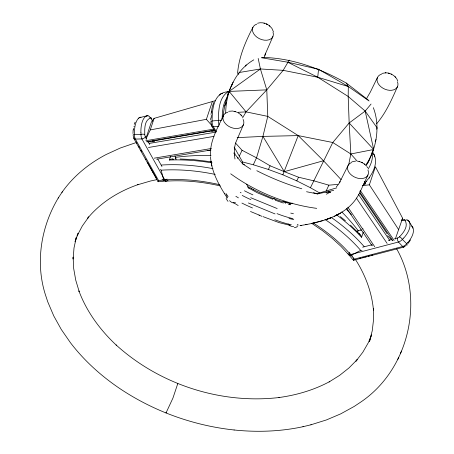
<?xml version="1.0" encoding="UTF-8"?>
<svg xmlns="http://www.w3.org/2000/svg" width="454" height="454" viewBox="0 0 454 454"><rect width="100%" height="100%" fill="white"/><g stroke="black" fill="none" stroke-linecap="round" stroke-linejoin="round"><path stroke-width="0.68" d="M222.159 119.26C222.261 111.746 222.806 103.637 227.289 97.309M261.981 57.442C291.956 57.811 320.445 68.633 346.334 83.082L348.314 86.538L348.184 96.452L349.171 122.972L350.823 153.974L348.638 165.063M210.735 120.015L210.781 118.119M132.994 133.51L133.158 129.833M211.167 117.989L211.343 115.327M229.406 91.878A5.522 2.139 75.5 0 0 228.277 91.589C218.635 97.758 218.499 110.878 218.425 121.122A5.522 2.656 80.2 0 0 219.237 125.208M225.7 112.978C225.859 92.355 235.444 70.387 253.803 59.843M366.145 165.733C376.355 148.503 380.622 126.814 373.341 107.672M376.576 129.197L377.166 127.932L365.175 111.065L348.184 96.452L317.732 77.237L318.549 69.263L287.74 62.198L261.379 57.726M211.008 114.459L212.222 107.059L213.715 102.519M237.567 73.508C238.832 57.034 245.404 41.83 252.906 27.342M211.712 112.189L211.802 111.582M222.914 117.121C224.378 104.965 227.482 93.013 233.157 82.129M158.088 181.611L158.52 180.448L135.36 139.077L141.909 138.93L164.887 180.028A3.592 1.629 87 0 0 166.817 180.811M367.587 163.332L372.235 152.64L372.677 150.62M234.156 147.062L242.538 161.964L253.292 164.774L256.527 157.833L262.923 136.404L267.769 116.383L266.782 89.864L260.414 68.968L258.19 58.453M166.096 412.459L166.016 412.953C187.791 421.67 210.73 427.469 234.054 429.978L234.19 429.995M235.422 143.447L234.326 149.003L234.434 147.993L234.304 153.583M264.217 57.607L265.618 53.203L264.83 55.433M146.438 136.847L151.551 121.558M145.961 139.015L150.251 129.923L154.116 118.363L215.207 100.72M170.556 156.341L169.325 160.029L172.48 159.933A174.319 121.314 24.4 0 1 212.097 162.901M175.17 159.076L175.584 157.362A171.294 127.404 12 0 1 211.025 155.591M211.723 125.4L206.394 119.328L212.438 101.259M234.338 155.228L234.633 154.337M237.635 158.378L237.992 157.311M398.743 229.786L369.363 184.818L375.407 166.749L402.607 218.221L395.292 239.082M357.502 232.352L358.041 230.853M363.274 232.215L361.583 237.289L359.534 235.104A174.319 119.913 13.2 0 0 336.522 214.782M235.518 143.124L243.384 124.844M78.139 233.362L75.075 241.761L76.368 237.09L74.019 247.89L73.128 259.03L73.122 257.123L73.69 268.547L75.722 280.09L79.195 291.65L78.928 290.946C86.708 311.83 100.249 330.115 116.428 345.278L116.111 344.972C159.751 384.544 220.848 404.401 279.409 397.494L278.915 397.545C296.615 395.122 313.998 390.048 329.757 381.542L329.127 381.922L339.586 375.396L348.939 367.967L357.111 359.704L355.959 361.191L362.837 352.213L368.387 342.566L371.508 334.904L369.494 341.465L372.24 330.779L373.534 319.718L373.37 308.402L373.455 310.082C371.832 292.024 365.198 274.687 355.448 259.484M310.865 424.808L326.409 419.939L340.676 413.883L354.148 406.472L360.584 402.193C409.122 369.562 425.324 299.214 396.433 248.406M134.231 124.345L134.571 123.431M265.323 54.043L272.899 36.581M236.937 112.371L246.068 111.877L267.769 116.383L298.221 135.598L282.848 174.796L268.388 169.45L253.292 164.774M78.099 233.322L77.106 235.853L82.282 226.041L88.797 216.87L87.724 218.181C100.799 202.353 118.812 191.327 138.056 184.608L137.579 184.784L150.535 181.004L156.942 179.619M134.725 123.04L135.11 122.177M401.535 220.61L402.607 218.221M397.817 359.324L398.765 357.213M400.553 353.218L401.501 351.107M397.494 86.652C391.706 99.636 385.979 112.876 376.599 123.76M367.984 174.915L360.056 192.019M227.698 94.557L229.162 91.413L260.414 68.968L283.171 70.33L317.732 77.237L348.314 86.538L369.085 100.97M238.35 74.399L239.23 72.504L260.414 68.968M224.719 105.918L226.427 102.258M245.58 66.119L246.17 64.86M239.406 155.966L242.056 150.285L235.547 143.084M268.388 169.45L270.096 165.789L256.527 157.833L242.056 150.285M336.766 187.843L319.565 192.916L310.423 187.735L296.808 180.874L298.511 177.213L313.663 180.788L328.861 185.17L338.656 184.318M310.423 187.735L332.782 142.511L349.171 122.972L365.175 111.065L371.06 104.051M326.216 190.85L328.861 185.17M375.174 141.37L376.026 139.543M372.235 152.64L373.699 149.497L365.175 111.065M223.391 115.605C217.568 128.204 209.793 140.888 210.48 155.319M377.501 77.413L370.345 92.054L366.48 98.7M347.985 165.676L339.586 182.48M359.369 193.347C348.36 215.372 322.346 222.159 299.958 225.604L301.507 225.343M177.531 383.897L177.815 383.494L172.94 398.073L166.016 412.953C150.013 406.495 134.651 398.453 120.287 388.879L120.168 388.8C101.361 376.145 84.268 360.782 70.472 342.753L61.262 329.428L53.782 315.956L47.778 301.899L45.366 294.595C35.083 262.202 41.149 226.064 58.68 197.325M289.204 60.121L283.171 70.33L266.782 89.864L246.068 111.877L242.538 117.938M354.143 259.41L353.745 259.989M368.132 169.087C371.168 164.138 373.364 158.145 372.064 152.294M339.371 182.849L340.063 181.685L338.661 183.932M365.521 165.494L369.295 159.672M61.909 192.445C73.168 176.328 88.814 163.582 106.168 154.508L120.423 147.97L135.445 142.811M369.238 178.116L369.584 177.593M58.163 198.103L62.414 191.679M231.449 85.789L232.686 84.058M337.867 185.045L336.34 186.878M151.977 121.025L154.116 118.363M366.503 181.799L366.787 181.447M407.737 242.561L406.705 243.724A2.786 0.936 44.6 0 1 406.534 245.234M364.732 183.898L365.039 183.547M214.169 130.985L214.748 130.343L152.317 141.143L152.794 141.126M403.623 238.044L402.358 239.394A4.903 2.639 -38.7 0 1 398.487 242.01L350.431 254.592A3.592 1.947 -41.6 0 1 348.11 253.559M394.413 238.838L397.415 238.044A2.508 1.283 -33.1 0 0 399.469 236.84C403.47 232.766 408.742 226.2 404.951 220.428A2.508 1.283 -33.1 0 0 403.39 220.179L401.591 220.65M158.253 181.708L158.401 181.566A3.575 1.538 78.6 0 0 158.565 181.373M168.048 180.346L167.327 180.845M139.492 117.654L147.227 115.759A4.903 1.703 78.7 0 1 147.998 115.952M329.865 192.224L326.403 194.238M214.878 130.349L213.647 131.036L212.387 130.718M356.855 231.483L358.257 230.757A171.294 128.805 24.4 0 0 341.754 211.904M334.439 216.286L340.625 213.028L335.602 215.678M146.432 116.111L147.232 115.77A2.798 2.537 77 0 1 150.217 118.068A2.508 1.078 78.8 0 1 151.347 118.891A2.752 1.668 -32.4 0 0 150.058 117.319M319.565 192.916L317.522 193.932L306.541 191.73M381.905 73.406L385.94 72.788L385.423 72.782C390.633 72.776 396.064 75.954 397.789 81.016M289.249 204.096L292.393 203.148M351.884 161.868L355.794 161.034M328.673 192.717L330.501 192.104M150.246 118.068C144.213 120.792 144.713 128.902 144.758 134.48A2.508 1.078 78.8 0 0 145.371 136.75L146.801 139.333M235.439 202.58L233.997 202.898A3.592 3.053 -21.8 0 1 233.101 202.87L231.387 202.206L229.52 200.668M257.497 23.256C261.725 21.849 266.532 23.25 269.841 26.088L269.364 25.679M228.01 91.748C213.442 92.514 212.086 109.891 212.109 120.98A5.482 2.645 80.1 0 0 213.374 126.814L216.422 131.705M341.136 179.676L323.498 160.75L284.312 171.652L270.096 165.789M322.913 220.57L311.637 223.453M313.498 192.649L317.522 193.932L333.713 190.351M371.503 255.284L372.632 254.983M388.403 240.427L391.41 239.633M406.722 243.73A4.88 2.633 -38.5 0 1 402.704 246.488L354.302 259.126L350.431 254.592A2.713 1.192 77.8 0 1 349.58 252.214M368.342 256.124L369.38 255.852M403.833 247.101L353.411 260.244M372.201 244.695L362.661 247.197M364.993 256.992L366.134 256.703M354.705 259.404L353.116 259.83A3.575 1.839 -32.8 0 1 353.093 259.45M228.691 111.309L232.561 111.014L236.386 111.962M362.74 257.56L363.858 257.282M234.054 429.978C256.998 432.367 280.345 431.584 302.926 426.72L303.198 426.652M302.926 426.72L311.155 424.74M360.641 258.054L359.318 258.343M237.164 137.636L262.923 136.404L298.221 135.598L332.782 142.511L350.823 153.974L373.699 149.497L349.171 122.972M150.251 129.923L206.394 119.328M211.57 131.427L212.954 131.166M330.563 192.127L325.944 192.751M360.652 230.104L361.435 229.985M145.802 140.717L214.135 129.061M146.46 141.779L214.793 130.128M149.213 143.436L216.093 132.091M148.447 147.493L213.936 136.387M154.292 158.168L211.422 148.481M156.641 159.206L211.014 149.979M305.48 224.662L307.012 224.401M362.706 185.601L369.363 184.818M218.516 126.257L213.374 126.819A2.752 1.464 -32.5 0 1 211.825 125.752M158.735 181.708L163.661 181.305M218.448 120.395L212.109 120.98A2.752 1.214 0.9 0 0 210.889 122.427M158.52 180.448L164.887 180.028A2.713 1.413 -31.9 0 0 167.032 179.069M165.052 181.225C183.598 179.875 202.297 181.793 220.394 185.941M293.664 226.45L291.417 226.33L289.817 225.655M266.782 89.864L229.162 91.413L246.068 111.877M147.147 141.869L154.74 141.699M172.361 159.048L173.065 159.104M141.915 138.901A4.903 2.213 84.3 0 1 140.995 134.356L134.458 134.316A2.786 0.817 -2.8 0 0 133.272 135.434M180.09 159.002L193.364 159.609L211.57 161.84M362.042 250.489L360.709 250.336L351.254 255.335A3.666 2.077 62.6 0 0 352.65 256.073M316.699 208.358C285.992 204.34 255.755 191.98 230.706 173.808M290.106 204.039L290.628 204.096M290.134 225.36L279.176 222.653L263.014 216.632M357.797 161.164L361.583 162.288L364.925 164.422L364.443 164.013M290.373 204.771L288.438 204.385M289.919 203.443C277.405 200.963 265.312 195.379 253.474 189.664M293.749 219.571L288.977 218.505M328.31 191.179L329.689 191.463M293.437 213.76L290.736 213.085M285.146 203.063L285.708 203.205M264.659 23.262L264.007 23.086M359.114 161.431L359.744 161.601M301.796 188.79C286.309 184.137 271.214 178.059 256.805 170.71M283.404 203.046L275.283 200.254M275.039 213.919L248.378 202.972M277.184 208.556L250.71 197.706M298.511 177.213L284.312 171.652L262.923 136.404M272.928 199.34L257.367 192.791L247.895 187.587M259.614 215.264L250.494 211.502M282.848 174.796L296.808 180.874M391.689 74.314L391.098 74.025M267.094 24.244L266.504 23.954L267.156 24.272M287.74 62.198L317.732 77.237M244.507 164.802L242.629 163.837L233.861 152.953L235.024 153.73M238.185 205.543L233.208 202.439M251.244 188.393L253.593 189.732M318.549 69.263L348.314 86.538M240.262 192.365L241.08 192.842M238.429 197.87L235.864 196.287M238.225 112.853L240.455 114.442L242.357 116.559M359.358 233.969L359.948 234.429M249.354 187.173L251.403 188.478M312.142 223.606L322.686 230.797L332.436 238.515L341.039 246.431L348.967 255.017M250.824 169.228L242.629 163.837L242.538 161.964M247.714 186.73L248.582 187.383M346.334 83.082L368.217 99.982M340.369 216.62L345.375 220.695M364.551 164.11L365.05 164.513M160.33 169.541L161.136 170.137L163.678 179.954A160.177 110.316 25.7 0 1 219.327 184.613M269.472 25.776L271.872 28.296L273.399 31.712M350.426 225.127L359.409 233.867M387.472 235.711L392.301 240.416M402.363 239.394L406.705 243.724M298.221 135.598L323.498 160.75M395.025 76.675L395.582 77.259M240.915 114.868L241.471 115.452M402.698 246.511L398.476 242.033A2.752 1.152 71.6 0 1 397.398 238.015M350.823 153.974L357.23 161.193M349.762 255.908L352.684 259.461M364.256 181.339L365.192 182.497A2.752 1.305 39.7 0 1 364.42 184.245A2.758 1.47 -30.4 0 1 362.474 185.612M366.815 166.448L367.666 167.804M156.505 178.076L155.722 176.958M246.516 184.182L249.019 188.251M408.577 220.797L409.099 221.666M360.147 190.311L394.157 240.495M359.647 191.758L392.869 240.773M358.541 194.488L389.742 240.444M356.305 198.006L387.114 243.378M347.883 207.2L374.743 246.76M346.737 208.426L371.985 245.608M359.477 192.78L387.149 233.804M407.51 220.292A4.903 2.128 -33.3 0 1 408.606 220.775L412.782 227.482M226.291 196.457C218.561 184.438 211.303 171.249 210.531 156.67M211.899 126.371L215.304 131.83M155.347 176.373L147.312 162.112M288.5 224.083L289.175 225.071A3.592 2.889 72.1 0 0 289.817 225.661M158.077 181.748L133.924 138.635M153.015 172.043L153.787 173.405M372.507 151.846C379.816 161.964 372.501 174.665 365.192 182.497A5.482 3.087 -34.2 0 1 363.467 184.222M161.959 166.539L157.686 158.889M151.347 118.886L152.777 121.462M148.237 141.909L149.667 144.486M133.351 135.95A2.508 1.073 78.8 0 0 133.941 137.863L134.696 139.225M136.211 141.949L136.966 143.316M138.487 146.046L139.247 147.414M140.768 150.149L141.529 151.517M226.149 194.891L226.472 195.481M145.706 159.013L146.029 159.655M224.951 193.892L224.696 193.171M175.613 157.43L175.619 157.447A3.184 0.987 55.7 0 0 174.881 155.932M175.658 157.589L176.124 159.382M211.093 161.845L211.882 165.96M234.985 159.013L234.446 155.393M141.012 134.367L140.956 132.489M222.602 93.728A5.488 2.128 75.5 0 0 221.194 93.655A2.752 2.401 51.9 0 0 219.645 95.102M228.01 91.759A2.707 2.372 54.6 0 1 229.508 91.873M218.459 120.401A2.707 1.146 0.2 0 1 221.348 120.446M211.785 125.383A2.758 1.254 76.4 0 1 211.104 122.813M138.459 118.744A2.786 2.514 71.1 0 1 140.15 117.263A4.88 1.703 78.5 0 1 140.956 117.399M140.888 132.443A25.242 10.822 78.8 0 1 146.398 115.969M140.961 134.344A2.798 0.755 -3.5 0 1 144.73 134.48M145.393 136.75A2.752 1.362 -25.6 0 1 141.903 138.935M133.93 137.868A2.758 1.317 -26.1 0 0 135.377 139.043A4.88 2.213 84.1 0 1 134.446 134.31L134.446 132.733A24.777 10.624 78.8 0 1 139.469 117.569M133.442 129.929A20.975 8.989 78.8 0 1 133.652 128.448M133.992 126.814A20.975 8.989 78.8 0 1 134.117 126.337M161.431 165.035A174.977 120.639 25.6 0 1 212.994 168.655M161.159 170.176A171.987 118.449 25.7 0 1 215.224 174.421M165.699 180.885A3.66 1.765 87.1 0 1 163.633 180.051M163.678 179.954A3.666 2.287 -15.1 0 1 162.038 179.472M169.302 159.99A6.055 4.693 -47.4 0 1 172.372 158.974M173.048 159.144A3.184 2.474 -45.8 0 1 173.666 159.314M207.705 150.342A174.319 129.583 12.2 0 1 209.827 150.393M372.257 245.83A3.689 1.969 -30.4 0 1 372.24 245.637M373.449 154.281A5.488 2.576 -29.8 0 1 374.374 155.217A2.752 2.31 -17.1 0 1 374.544 156.868M412.714 228.163A2.786 2.395 -34.7 0 0 412.419 226.682A4.88 2.128 -33.1 0 0 411.534 226.137M404.968 220.445A2.798 2.412 -39.7 0 1 408.606 220.775M409.224 221.592A25.242 12.922 -33.1 0 1 403.719 238.066M399.48 236.857A2.798 0.885 45.5 0 1 402.409 239.411M404.139 246.766A2.758 1.101 72 0 1 402.704 246.465M412.862 227.437A24.777 12.684 -33.1 0 1 407.805 242.572M410.45 239.967A20.975 10.737 -33.1 0 1 407.97 243.486M403.396 220.184A2.752 1.458 78.8 0 1 404.735 219.543M405.626 245.813A2.508 1.283 -33.1 0 1 404.225 246.477M353.819 259.155A3.933 0.448 89 0 1 353.694 257.781M353.893 260.341A5.369 0.732 -70.5 0 1 353.819 260.346M331.045 217.284A174.977 118.937 12.1 0 1 364.125 246.584M313.027 222.835A160.177 108.722 12 0 1 351.243 255.341M324.894 219.407A171.987 116.74 12 0 1 360.663 250.347M351.237 255.426A3.66 2.083 -41.5 0 1 348.751 254.013M359.982 234.377A6.055 5.068 87.8 0 1 361.611 237.277M362.735 228.895A6.055 2.015 -22.9 0 1 363.109 228.89M358.178 230.746A3.184 0.789 -13.5 0 1 360.68 230.064M358.904 233.753A3.184 2.667 85.9 0 1 359.341 234.003M346.714 209.6A174.319 130.979 24.3 0 1 351.385 214.538M243.123 119.419A11.015 7.593 25 0 1 237.839 128.437A11.015 7.593 25 0 1 224.162 121.973A11.015 7.593 25 0 1 227.88 112.217M228.016 201.377A28.965 22.138 -3.1 0 1 226.12 198.432M227.108 198.08A42.954 27.785 16 0 1 226.393 197.019M228.135 196.491A28.392 19.193 11.8 0 1 226.143 193.665M367.978 170.097A11.015 7.593 25 0 1 362.281 178.524A11.015 7.593 25 0 1 348.973 172.378A11.015 7.593 25 0 1 351.629 162.543M297.262 226.767A28.965 21.1 53.4 0 1 294.22 227.749M298.057 225.797A42.954 27.223 33.2 0 1 296.922 226.115M298.102 224.304A28.392 18.654 37.7 0 1 297.256 224.441M397.494 81.834A11.015 7.593 25 0 1 391.637 90.284A11.015 7.593 25 0 1 378.318 83.848A11.015 7.593 25 0 1 381.564 74.144M292.972 218.652A63.708 29.76 27.4 0 1 277.025 213.641M252.918 194.862A57.567 21.945 21.4 0 1 244.428 190.771M291.332 224.77A65.104 32.353 27.9 0 1 274.778 219.713M250.903 199.669A59.378 23.648 21.5 0 1 242.209 195.43M258.979 215.134A113.438 0.738 21.9 0 1 261.901 216.314M252.492 207.96A59.746 21.582 21.8 0 1 241.931 203.069M227.647 197.524A22.802 15.68 10.8 0 1 226.898 196.463M275.289 199.204A71.533 23.114 23.5 0 1 273.03 198.33M287.961 202.762A41.938 20.146 25.7 0 1 283.245 201.423M273.041 32.172A11.015 7.593 25 0 1 266.799 40.23A11.015 7.593 25 0 1 253.718 33.778A11.015 7.593 25 0 1 256.754 24.136M329.962 218.136L326.727 219.344L331.255 217.659L329.962 218.136M389.248 73.338L388.63 73.168L389.248 73.338M235.138 111.531L234.519 111.361L235.138 111.531M362.173 162.577L361.628 162.311L362.235 162.606"/></g></svg>
